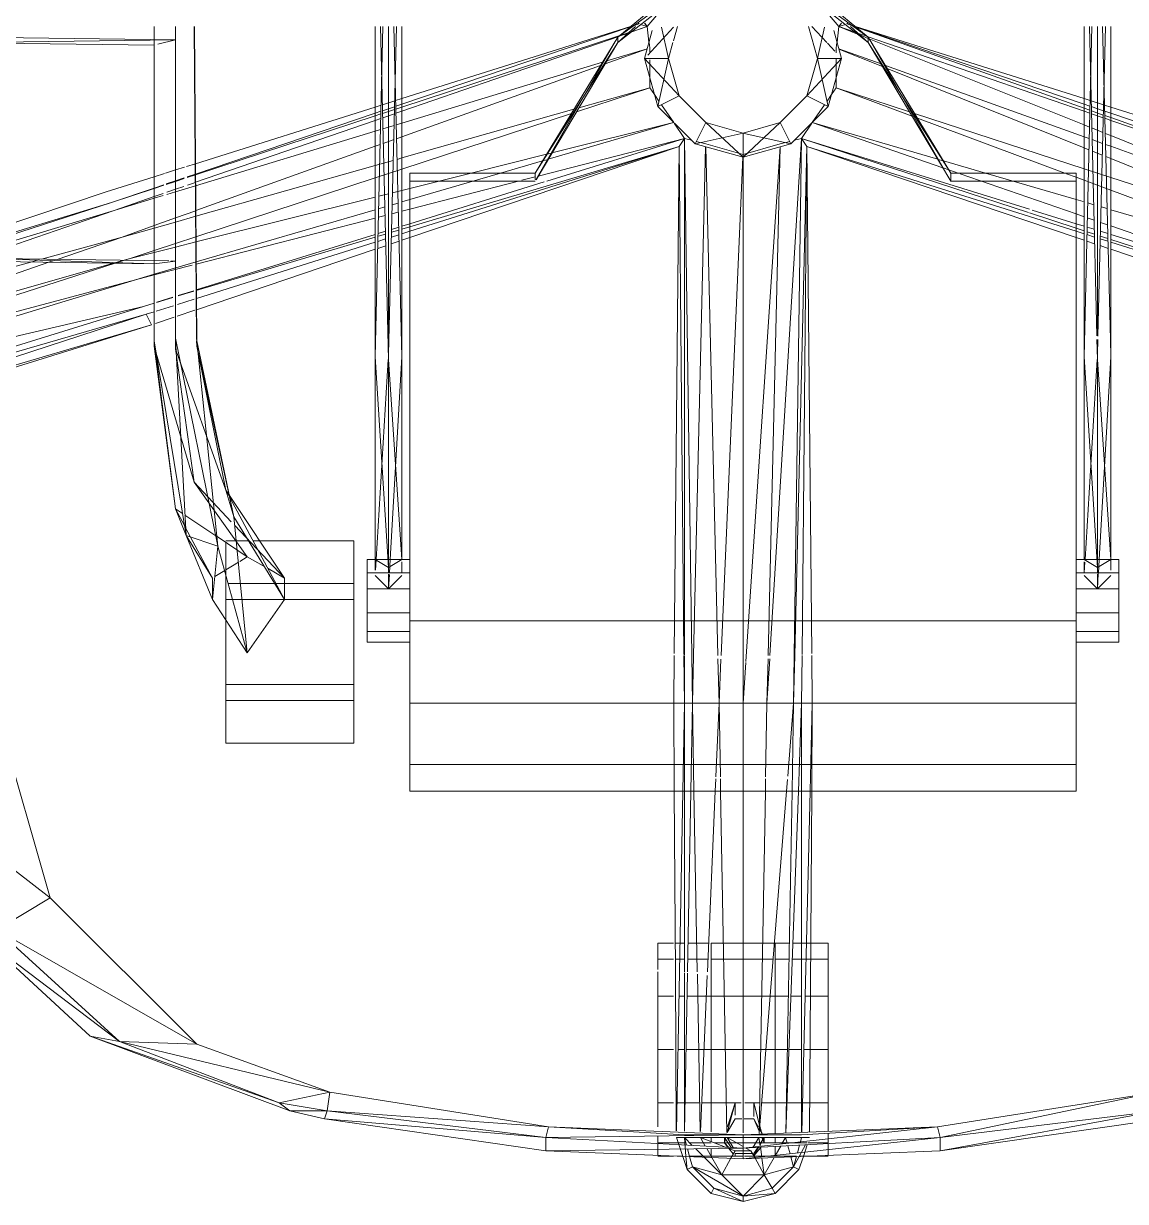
# Model space of a CAD drawing. Header units: millimetres. Extents: x -21051 to 202668, y -15646 to 13691.
# Drawn here: x -10255.4 to -9927.2, y -6716 to -6365 of the extents above; entities that cross this region are included whole.
import ezdxf

# ---------------------------------------------------------------- set-up
doc = ezdxf.new("R2010")
doc.units = ezdxf.units.MM
doc.layers.add('G-IMPT', color=8, linetype='Continuous', lineweight=5)
doc.layers.add('I-FURN', color=30, linetype='Continuous', lineweight=5)
doc.layers.get('0').off()
doc.layers.get('I-FURN').off()

# ---------------------------------------------------------------- blocks, each defined once
blk = doc.blocks.new('Aeron_Work_Chair_3485 - Aeron Work Chair_dwg-V4-00_Ground floor')
at = {"layer": 'G-IMPT'}
for p, q in [((60.63, 212.14), (68.32, 240.23)), ((60.7, 206.79), (72.11, 239.93)), ((60.96, 187.54), (75.89, 239.63)), ((60.96, 187), (77.89, 239.47)), ((65.88, 180.98), (81.46, 239.19)), ((42.86, 188.12), (58.23, 238.05)), ((79.37, 176.21), (97.1, 236.31)), ((79.37, 176.21), (97.93, 236.13)), ((42.86, 188.12), (56.97, 231.84)), ((45.24, 187.32), (58.95, 232.8)), ((60.33, 234.95), (61.12, 175.42)), ((65.88, 180.98), (81.6, 232.8)), ((73.82, 178.59), (86.51, 232.8)), ((73.82, 178.59), (90.48, 232.4)), ((76.2, 177.8), (91.88, 232.15)), ((76.2, 177.8), (93.74, 231.83)), ((250.03, 206.37), (228.6, 234.16)), ((45.24, 187.32), (60.37, 231.29)), ((-5.56, 169.07), (-6.35, 224.63)), ((-5.56, 169.07), (-4.89, 224.63)), ((-4.62, 224.63), (-3.97, 175.42)), ((39.69, 189.71), (52.14, 226.59)), ((60.3, 171.06), (59.53, 224.63)), ((59.53, 224.63), (61.12, 175.42)), ((291.31, 194.47), (262.73, 225.42)), ((292.89, 185.74), (262.73, 225.42)), ((197.64, 221.46), (250.03, 206.37)), ((250.03, 206.37), (197.64, 221.46)), ((259.56, 222.25), (250.03, 206.37)), ((292.89, 185.74), (259.56, 222.25)), ((293.69, 162.72), (259.56, 222.25)), ((60.01, 209.87), (60.63, 212.14)), ((53.18, 184.94), (59.76, 208.95)), ((53.18, 184.94), (59.82, 204.24)), ((60.16, 205.21), (60.7, 206.79)), ((293.69, 162.72), (250.03, 206.37)), ((293.69, 162.72), (250.03, 206.37)), ((291.31, 194.47), (313.53, 134.94)), ((311.15, 138.11), (291.31, 194.47)), ((292.89, 185.74), (291.31, 194.47)), ((35.19, 175.42), (39.69, 189.71)), ((42.86, 188.12), (38.57, 175.42)), ((38.69, 175.42), (42.86, 188.12)), ((45.24, 187.32), (41.14, 175.42)), ((41.63, 175.42), (45.24, 187.32)), ((59.53, 182.56), (60.75, 186.82)), ((59.53, 182.56), (60.76, 186.39)), ((53.18, 184.94), (49.77, 175.42)), ((50.49, 175.42), (53.18, 184.94)), ((57.19, 175.42), (59.53, 182.56)), ((59.53, 182.56), (57.75, 175.42)), ((307.97, 123.03), (292.89, 185.74)), ((311.15, 138.11), (292.89, 185.74)), ((292.89, 185.74), (293.69, 162.72)), ((64.26, 175.42), (65.88, 180.98)), ((65.88, 180.98), (64.45, 175.42)), ((72.83, 175.42), (73.82, 178.59)), ((73.82, 178.59), (72.87, 175.42)), ((75.45, 175.42), (76.2, 177.8)), ((76.2, 177.8), (79.37, 176.21)), ((-9.53, 175.42), (-5.65, 175.42)), ((-9.53, 175.42), (-5.65, 175.42)), ((-5.65, 175.42), (60.23, 175.42)), ((-5.56, 169.07), (-4.26, 174.26)), ((-5.48, 175.42), (60.23, 175.42)), ((-3.97, 175.42), (60.23, 175.42)), ((33.19, 169.07), (34.11, 171.99)), ((34.22, 172.34), (35.19, 175.42)), ((38.57, 175.42), (37.59, 172.55)), ((37.75, 172.55), (38.69, 175.42)), ((41.14, 175.42), (40.2, 172.7)), ((40.82, 172.74), (41.63, 175.42)), ((49.77, 175.42), (47.49, 169.07)), ((48.69, 169.07), (50.49, 175.42)), ((55.1, 169.07), (57.19, 175.42)), ((57.75, 175.42), (56.16, 169.07)), ((60.23, 175.42), (84.14, 175.42)), ((60.33, 169.07), (61.12, 175.42)), ((60.6, 162.9), (64.26, 175.42)), ((61.12, 175.42), (83.66, 175.42)), ((64.45, 175.42), (61.52, 164.04)), ((71.09, 169.8), (72.59, 174.63)), ((72.64, 174.64), (71.19, 169.79)), ((73.63, 169.64), (75.25, 174.79)), ((77.08, 169.44), (78.97, 175.02)), ((84.14, 175.42), (85.73, 175.42)), ((85.73, 175.42), (84.14, 175.42)), ((84.14, 175.42), (134.14, 169.07)), ((84.14, 175.42), (142.08, 165.89)), ((85.73, 175.42), (134.14, 169.07)), ((85.73, 175.42), (86.93, 175.06)), ((87.74, 174.83), (126.21, 163.51)), ((-9.53, 169.07), (-5.56, 169.07)), ((-9.53, 169.07), (83.34, 169.07)), ((-5.56, 169.07), (60.33, 169.07)), ((-5.56, 169.07), (60.33, 169.07)), ((32.31, 166.3), (33.19, 169.07)), ((36.42, 169.07), (35.53, 166.46)), ((35.76, 166.48), (36.61, 169.07)), ((37.34, 171.79), (36.42, 169.07)), ((36.61, 169.07), (37.5, 171.79)), ((37.88, 163.07), (39.7, 169.07)), ((38.95, 169.07), (38.09, 166.59)), ((39.83, 171.65), (38.95, 169.07)), ((39.7, 169.07), (40.47, 171.61)), ((47.49, 169.07), (45.32, 163.02)), ((46.98, 163), (48.69, 169.07)), ((53.1, 162.96), (55.1, 169.07)), ((56.16, 169.07), (54.63, 162.95)), ((60.33, 169.07), (60.31, 170.43)), ((60.33, 169.07), (83.34, 169.07)), ((74.99, 163.25), (76.79, 168.57)), ((83.34, 169.07), (83.66, 169.05)), ((83.34, 169.07), (145.26, 156.37)), ((83.66, 169.07), (86.52, 169.07)), ((83.66, 169.05), (142.08, 165.89)), ((86.52, 169.07), (126.21, 163.51)), ((87.08, 168.87), (128.59, 153.99)), ((134.14, 169.07), (142.08, 165.89)), ((134.14, 169.07), (139.14, 166.38)), ((135.54, 166.97), (134.14, 169.07)), ((31.31, 163.12), (32.14, 165.75)), ((35.23, 165.57), (34.4, 163.1)), ((34.65, 163.09), (35.46, 165.56)), ((37.69, 165.43), (36.88, 163.08)), ((69.16, 163.59), (70.61, 168.26)), ((70.73, 168.26), (69.34, 163.58)), ((71.68, 163.45), (73.24, 168.39)), ((142.19, 157), (136.04, 166.22)), ((139.81, 166.02), (154.78, 157.96)), ((142.08, 165.89), (161.13, 157.96)), ((154.78, 157.96), (142.08, 165.89)), ((145.26, 156.37), (142.08, 165.89)), ((-9.53, 163.42), (83.66, 162.73)), ((-9.53, 163.41), (84.14, 162.72)), ((14.43, 109.54), (31.31, 163.11)), ((34.39, 163.08), (16.27, 109.54)), ((17.06, 109.54), (34.64, 163.08)), ((36.87, 163.07), (18.41, 109.54)), ((21.64, 109.54), (37.88, 163.06)), ((45.31, 163), (26.14, 109.54)), ((31.85, 109.54), (46.97, 162.99)), ((35.56, 109.54), (53.09, 162.95)), ((54.62, 162.94), (41.28, 109.54)), ((45.02, 109.54), (60.6, 162.89)), ((61.23, 162.89), (47.5, 109.54)), ((52.39, 109.54), (68.93, 162.83)), ((69.11, 162.83), (53.2, 109.54)), ((54.7, 109.54), (71.48, 162.81)), ((56.81, 109.54), (74.83, 162.79)), ((84.14, 162.73), (85.73, 162.72)), ((84.14, 162.72), (136.52, 151.61)), ((84.14, 162.72), (145.26, 156.37)), ((85.73, 162.72), (128.59, 153.99)), ((85.73, 162.72), (136.52, 151.61)), ((126.21, 163.51), (148.43, 147.64)), ((137.98, 152.4), (126.21, 163.51)), ((307.97, 123.03), (293.69, 162.72)), ((293.69, 162.72), (307.97, 123.03)), ((145.26, 156.37), (161.13, 157.96)), ((154.78, 157.96), (161.13, 157.96)), ((177.01, 147.64), (161.13, 157.96)), ((148.43, 147.64), (142.41, 156.66)), ((177.01, 147.64), (145.26, 156.37)), ((152.57, 154.36), (154.36, 157.28)), ((128.59, 153.99), (130.12, 152.96)), ((136.52, 151.61), (128.59, 153.99)), ((130.13, 153.16), (128.59, 153.99)), ((130.18, 152.93), (154.78, 136.52)), ((161.13, 136.52), (130.74, 152.83)), ((177.01, 147.64), (136.52, 151.61)), ((136.52, 151.61), (161.13, 136.52)), ((154.78, 136.52), (139.08, 151.36)), ((143.67, 153.99), (143.67, 151.04)), ((144.2, 153.99), (152.34, 153.99)), ((152.26, 153.99), (144.2, 153.99)), ((150.06, 150.28), (151.15, 152.06)), ((151.15, 152.06), (152.34, 153.99)), ((153.92, 153.99), (152.26, 153.99)), ((152.34, 153.99), (156.37, 153.99)), ((161.13, 153.99), (154.78, 153.99)), ((156.37, 153.99), (167.24, 153.99)), ((156.37, 153.31), (156.37, 139.44)), ((161.13, 153.99), (167.24, 153.99)), ((161.13, 153.99), (161.13, 136.52)), ((167.24, 153.99), (186.53, 153.99)), ((167.25, 153.99), (191.29, 153.99)), ((186.53, 153.99), (203.99, 153.99)), ((186.53, 153.99), (186.53, 115.89)), ((191.29, 153.99), (203.99, 153.99)), ((191.29, 153.99), (191.29, 115.89)), ((203.99, 153.99), (203.99, 115.89)), ((143.67, 150.91), (143.67, 147.23)), ((148.43, 147.64), (149.82, 149.89)), ((151.15, 142.88), (148.43, 147.64)), ((177.01, 147.64), (161.13, 136.52)), ((143.67, 145.9), (143.67, 143.93)), ((143.67, 143.93), (143.67, 115.89)), ((154.78, 136.52), (151.97, 141.44)), ((156.37, 139.08), (156.37, 136.52)), ((307.97, 123.03), (311.15, 138.11)), ((313.53, 123.83), (311.15, 138.11)), ((311.15, 138.11), (313.53, 134.94)), ((161.13, 136.52), (154.78, 136.52)), ((156.37, 136.52), (156.37, 115.89)), ((161.13, 136.52), (161.13, 115.89)), ((315.91, 124.62), (313.53, 134.94)), ((313.53, 123.83), (313.53, 134.94)), ((313.53, 123.83), (307.97, 123.03)), ((318.29, 57.94), (307.97, 123.03)), ((307.97, 123.03), (318.29, 57.94)), ((315.91, 124.62), (313.53, 123.83)), ((313.53, 123.83), (321.47, 58.74)), ((313.53, 123.83), (318.29, 57.94)), ((315.91, 124.62), (325.44, 58.74)), ((315.91, 124.62), (321.47, 58.74)), ((143.67, 115.89), (156.37, 115.89)), ((143.67, 115.89), (161.13, 115.89)), ((156.37, 115.89), (186.53, 115.89)), ((161.13, 115.89), (191.29, 115.89)), ((186.53, 115.89), (203.99, 115.89)), ((203.99, 115.89), (191.29, 115.89)), ((88.9, 109.54), (-9.53, 109.54)), ((88.9, 109.54), (-9.53, 109.54)), ((-9.53, 107.27), (88.9, 109.54)), ((13.89, 107.81), (14.43, 109.54)), ((16.27, 109.54), (15.7, 107.85)), ((16.51, 107.87), (17.06, 109.54)), ((18.41, 109.54), (17.84, 107.9)), ((21.16, 107.98), (21.64, 109.54)), ((26.14, 109.54), (25.62, 108.08)), ((30.34, 104.17), (31.85, 109.54)), ((32.96, 101.6), (35.56, 109.54)), ((88.9, 109.54), (149.23, 109.54)), ((88.9, 109.54), (149.23, 109.54)), ((88.9, 109.54), (151.61, 105.57)), ((89.67, 105.66), (149.23, 109.25)), ((149.23, 111.92), (157.96, 111.92)), ((153.19, 111.92), (149.23, 111.92)), ((149.23, 106.94), (149.23, 111.92)), ((152.45, 109.54), (149.23, 109.54)), ((149.23, 109.54), (152.45, 109.54)), ((149.23, 109.54), (151.61, 105.57)), ((149.39, 109.26), (152.42, 109.44)), ((165.1, 111.92), (153.19, 111.92)), ((153.19, 99.22), (153.19, 111.92)), ((157.96, 105.57), (153.99, 109.54)), ((157.96, 111.92), (170.66, 111.92)), ((157.96, 99.22), (157.96, 111.92)), ((165.1, 111.92), (173.83, 111.92)), ((165.1, 99.22), (165.1, 111.92)), ((173.83, 111.92), (170.66, 111.92)), ((170.66, 99.22), (170.66, 111.92)), ((173.83, 99.22), (173.83, 111.92)), ((89.69, 105.57), (-9.53, 107.98)), ((88.11, 105.57), (-9.53, 105.57)), ((-9.53, 103.21), (88.11, 105.57)), ((89.69, 105.57), (-9.53, 105.57)), ((12.61, 103.75), (13.76, 107.41)), ((15.54, 107.37), (14.33, 103.79)), ((15.18, 103.81), (16.34, 107.35)), ((17.64, 107.32), (16.44, 103.84)), ((19.93, 103.92), (20.94, 107.24)), ((25.28, 107.13), (24.23, 104.21)), ((41, 108.43), (40.28, 105.57)), ((44.18, 106.67), (44.72, 108.52)), ((47.25, 108.58), (46.75, 106.61)), ((51.44, 106.5), (52.12, 108.69)), ((52.96, 108.71), (52.29, 106.48)), ((53.72, 106.44), (54.45, 108.74)), ((55.75, 106.39), (56.56, 108.79)), ((88.11, 105.57), (149.23, 105.57)), ((89.69, 105.57), (149.23, 101.6)), ((89.69, 105.57), (151.61, 105.57)), ((149.23, 105.72), (149.23, 106.94)), ((149.23, 104.21), (149.23, 105.57)), ((149.23, 101.6), (151.61, 105.57)), ((149.23, 105.57), (151.21, 105.57)), ((151.38, 105.19), (153.19, 105.3)), ((151.61, 105.57), (153.19, 105.57)), ((153.59, 105.57), (157.96, 105.57)), ((153.76, 105.33), (157.96, 105.57)), ((157.96, 105.57), (153.99, 101.6)), ((88.9, 101.6), (-9.53, 104.02)), ((11.93, 101.6), (12.53, 103.48)), ((14.21, 103.44), (13.59, 101.6)), ((14.45, 101.6), (15.05, 103.42)), ((16.29, 103.39), (15.67, 101.6)), ((19.23, 101.6), (19.74, 103.3)), ((23.87, 103.2), (23.3, 101.6)), ((29.61, 101.6), (30.02, 103.05)), ((39.99, 104.41), (39.29, 101.6)), ((43.03, 102.73), (43.54, 104.49)), ((46.22, 104.56), (45.73, 102.66)), ((50.22, 102.55), (50.88, 104.67)), ((51.76, 104.69), (51.11, 102.53)), ((52.48, 102.5), (53.18, 104.73)), ((54.41, 102.45), (55.2, 104.77)), ((88.9, 101.6), (149.23, 105.07)), ((149.23, 105.07), (151.09, 105.17)), ((149.23, 99.22), (149.23, 104.21)), ((88.9, 101.6), (-9.53, 101.6)), ((-9.53, 33.48), (11.93, 101.6)), ((88.9, 101.6), (-9.53, 101.6)), ((13.59, 101.6), (-9.43, 33.59)), ((-6.86, 36.69), (14.45, 101.6)), ((15.67, 101.6), (-6.63, 36.97)), ((1.09, 41.83), (19.23, 101.6)), ((23.3, 101.6), (2.08, 42.43)), ((15.12, 50.35), (29.61, 101.6)), ((16.39, 51.13), (32.96, 101.6)), ((26.19, 19.05), (53.32, 99.22)), ((50.12, 99.22), (26.19, 19.05)), ((26.19, 19.05), (51.45, 99.22)), ((34.13, 99.22), (36.51, 99.22)), ((34.13, 61.91), (34.13, 99.22)), ((36.51, 99.22), (34.13, 99.22)), ((38.7, 99.22), (34.13, 80.96)), ((34.13, 72.27), (42, 99.22)), ((36.51, 61.91), (36.51, 99.22)), ((36.51, 99.22), (149.23, 99.22)), ((36.51, 61.91), (36.51, 99.22)), ((167.48, 99.22), (36.51, 99.22)), ((44.85, 99.22), (36.51, 66.82)), ((36.76, 59.19), (49.19, 99.22)), ((39.29, 101.6), (38.7, 99.22)), ((42, 99.22), (42.7, 101.6)), ((45.46, 101.6), (44.85, 99.22)), ((49.19, 99.22), (49.92, 101.6)), ((50.84, 101.6), (50.12, 99.22)), ((51.45, 99.22), (52.2, 101.6)), ((53.32, 99.22), (54.13, 101.6)), ((88.9, 101.6), (149.23, 101.6)), ((88.9, 101.6), (149.23, 101.6)), ((149.23, 99.22), (167.48, 99.22)), ((157.96, 99.22), (149.23, 99.22)), ((153.19, 99.22), (149.23, 99.22)), ((153.19, 101.6), (149.97, 101.6)), ((149.97, 101.6), (153.19, 101.6)), ((153.19, 99.22), (165.1, 99.22)), ((157.96, 99.22), (170.66, 99.22)), ((165.1, 99.22), (173.83, 99.22)), ((167.48, 99.22), (173.83, 99.22)), ((192.09, 99.22), (167.48, 99.22)), ((167.48, -99.22), (167.48, 99.22)), ((167.48, -99.22), (167.48, 99.22)), ((173.83, 99.22), (170.66, 99.22)), ((173.83, 99.22), (192.09, 99.22)), ((210.34, 99.22), (192.09, 99.22)), ((192.09, 99.22), (210.34, 99.22)), ((192.09, -99.22), (192.09, 99.22)), ((192.09, -99.22), (192.09, 99.22)), ((218.28, 99.22), (210.34, 99.22)), ((218.28, 99.22), (210.34, 99.22)), ((210.34, -99.22), (210.34, 99.22)), ((210.34, -99.22), (210.34, 99.22)), ((218.28, -99.22), (218.28, 99.22)), ((34.13, 80.96), (28.52, 58.5)), ((30.45, 59.68), (34.13, 72.27)), ((36.26, 65.85), (35.25, 61.91)), ((34.13, 61.91), (-6.35, 37.31)), ((36.08, 61.66), (-6.35, 37.31)), ((34.13, 61.91), (-4.76, 37.31)), ((36.08, 61.65), (-4.76, 37.31)), ((36.08, 61.65), (-4.76, 37.31)), ((35.02, 61.02), (23.81, 17.46)), ((34.13, 61.91), (36.01, 61.91)), ((36.01, 61.91), (34.13, 61.91)), ((19.07, 20.7), (29.97, 58.01)), ((28.12, 56.91), (19.07, 20.7)), ((23.81, 17.46), (36.51, 58.38)), ((28.47, 58.33), (28.17, 57.12)), ((30.02, 58.18), (30.42, 59.56)), ((321.47, 58.74), (318.29, 57.94)), ((318.29, 57.94), (320.68, 0)), ((318.29, 57.94), (320.68, 17.46)), ((321.47, 58.74), (320.68, 0)), ((321.47, 58.74), (325.44, 58.74)), ((321.47, 58.74), (324.64, 0)), ((325.44, 58.74), (324.64, 0)), ((325.44, 58.74), (327.82, 0)), ((8.73, 27.78), (15.9, 49.62)), ((8.73, 27.78), (14.71, 48.91)), ((-2.94, 28.55), (0.7, 40.57)), ((1.6, 41.1), (-2.89, 28.56)), ((-6.35, 37.31), (-25.4, 14.29)), ((-4.76, 37.31), (-23.02, 14.29)), ((-4.76, 37.31), (-23.02, 14.29)), ((-6.35, 37.31), (-23.02, 14.29)), ((-4.76, 37.31), (-9.53, 31.99)), ((-7.75, 33.97), (-6.91, 36.53)), ((-6.66, 36.88), (-7.61, 34.13)), ((-6.35, 37.31), (-4.76, 37.31)), ((-4.76, 37.31), (-6.35, 37.31)), ((-9.77, 32.59), (-10.24, 31.2)), ((-10.24, 31.19), (-9.83, 32.49)), ((-7.86, 33.4), (-9.53, 28.58)), ((-9.53, 28.58), (-8, 33.23)), ((-9.53, 28.58), (-12.86, 25.8)), ((-10.32, 30.96), (-10.55, 31.13)), ((-10.32, 30.96), (-10.55, 31.12)), ((-10.32, 30.96), (-10.55, 31.12)), ((-9.53, 28.58), (-10.55, 29.3)), ((-9.53, 28.58), (-10.55, 29.23)), ((-9.53, 28.58), (-10.16, 30.49)), ((-4.93, 28), (-9.53, 28.58)), ((-1.05, 28.39), (-9.33, 20.7)), ((0, 29.37), (-8.4, 27.04)), ((0, 29.37), (14.29, 25.4)), ((0, 29.37), (0, 27.9)), ((0, 29.37), (11.11, 19.05)), ((0, 29.37), (0, 22.22)), ((-3.18, 27.78), (-4.76, 27.98)), ((-1.71, 27.78), (-3.18, 27.78)), ((0, 27.78), (0, 22.22)), ((5.71, 27.78), (0.39, 27.78)), ((14.29, 25.4), (1.38, 22.53)), ((8.73, 27.78), (5.71, 27.78)), ((8.73, 27.78), (10.75, 26.38)), ((10.75, 26.38), (12.69, 25.04)), ((14.29, 25.4), (11.11, 19.05)), ((14.29, 25.4), (11.11, 19.05)), ((14.29, 25.4), (18.99, 20.7)), ((268.29, 25.4), (263.52, 25.4)), ((263.52, 20.7), (263.52, 25.4)), ((263.52, 25.4), (268.29, 25.4)), ((268.29, 25.4), (271.44, 25.4)), ((268.29, 25.4), (271.44, 25.4)), ((268.29, 25.4), (268.29, 20.7)), ((268.29, 20.7), (268.29, 25.4)), ((272.1, 25.4), (279.4, 25.4)), ((272.1, 25.4), (279.4, 25.4)), ((279.4, 25.4), (295.27, 25.4)), ((279.4, 25.4), (295.27, 25.4)), ((279.4, 20.7), (279.4, 25.4)), ((279.4, 20.7), (279.4, 25.4)), ((295.27, 25.4), (311.15, 25.4)), ((295.27, 25.4), (311.15, 25.4)), ((295.27, 20.7), (295.27, 25.4)), ((295.27, 20.7), (295.27, 25.4)), ((311.15, 25.4), (318.29, 25.4)), ((311.15, 25.4), (318.29, 25.4)), ((311.15, 20.7), (311.15, 25.4)), ((311.15, 20.7), (311.15, 25.4)), ((321.02, 25.4), (323.06, 25.4)), ((321.02, 25.4), (323.06, 25.4)), ((323.06, 19.31), (323.06, 25.4)), ((323.06, 19.31), (323.06, 25.4)), ((326.79, 25.4), (323.27, 25.4)), ((326.79, 25.4), (323.27, 25.4)), ((327.02, 25.4), (327.02, 20.7)), ((0, 22.22), (-9.36, 24.31)), ((0, 22.22), (-4.76, 20.86)), ((0, 22.22), (-4.76, 20.86)), ((1.38, 22.53), (0, 22.22)), ((11.11, 19.05), (0, 22.22)), ((11.11, 19.05), (0, 22.22)), ((13.74, 24.31), (19.05, 20.64)), ((-5.33, 20.7), (-9.53, 19.5)), ((-5.33, 20.7), (-9.53, 19.5)), ((11.11, 19.05), (19.05, 11.11)), ((11.11, 19.05), (19.05, 11.11)), ((19.07, 20.7), (19.05, 20.64)), ((19.05, 20.64), (19.07, 20.7)), ((19.26, 20.43), (25.4, 14.29)), ((19.28, 20.49), (23.81, 17.46)), ((23.81, 17.46), (26.19, 19.05)), ((26.19, 19.05), (177.24, 20.5)), ((26.19, 19.05), (177.6, 17.6)), ((177.88, 20.5), (192.09, 20.64)), ((177.88, 17.6), (192.09, 17.46)), ((218.28, 20.48), (192.09, 20.64)), ((192.09, 17.46), (218.28, 17.94)), ((272.06, 20.15), (218.28, 20.48)), ((218.28, 17.94), (272.1, 18.94)), ((263.52, 17.46), (263.52, 20.2)), ((268.29, 20.17), (268.29, 17.46)), ((268.29, 17.46), (268.29, 20.17)), ((319.5, 19.86), (272.1, 20.15)), ((272.2, 18.94), (319.5, 19.81)), ((279.4, 17.46), (279.4, 19.07)), ((279.4, 17.46), (279.4, 19.07)), ((295.27, 17.46), (295.27, 19.36)), ((295.27, 17.46), (295.27, 19.36)), ((311.15, 17.46), (311.15, 19.65)), ((311.15, 17.46), (311.15, 19.65)), ((321.47, 19.84), (327.09, 17.97)), ((321.47, 17.46), (321.47, 19.84)), ((323.06, 17.33), (323.06, 19.31)), ((323.06, 17.33), (323.06, 19.31)), ((327.02, 19.58), (327.02, 17.99)), ((327.09, 17.97), (330.99, 16.67)), ((25.4, 14.29), (19.05, 11.11)), ((25.4, 14.29), (19.05, 11.11)), ((25.4, 14.29), (22.22, 0)), ((23.81, 17.46), (24.34, 15.35)), ((23.81, 17.46), (177.88, 15.28)), ((23.81, 17.46), (177.62, 17.46)), ((25.4, 14.29), (29.37, 0)), ((177.88, 14.74), (26.28, 11.13)), ((177.88, 17.46), (192.09, 17.46)), ((177.89, 15.28), (192.09, 15.08)), ((192.09, 15.08), (177.96, 14.74)), ((218.28, 17.46), (192.09, 17.46)), ((192.09, 15.08), (218.28, 15.56)), ((218.28, 14.6), (192.09, 15.08)), ((272.1, 17.46), (218.28, 17.46)), ((218.28, 15.56), (272.1, 16.55)), ((272.1, 13.61), (218.28, 14.6)), ((263.52, 10.21), (263.52, 16.4)), ((268.29, 16.48), (268.29, 10.42)), ((268.29, 10.42), (268.29, 16.48)), ((319.57, 17.46), (272.38, 17.46)), ((272.48, 16.56), (319.57, 17.43)), ((279.4, 9.53), (279.4, 16.69)), ((279.4, 9.53), (279.4, 16.69)), ((295.27, 9.53), (295.27, 16.98)), ((295.27, 9.53), (295.27, 16.98)), ((311.15, 12.89), (311.15, 17.27)), ((311.15, 12.89), (311.15, 17.27)), ((320.68, -17.46), (320.68, 17.46)), ((321.47, 12.7), (321.47, 17.46)), ((321.47, 17.46), (323.73, 16.84)), ((321.47, 17.46), (327.13, 16.99)), ((321.47, 17.46), (323.83, 15.1)), ((323.06, 9.53), (323.06, 15.87)), ((323.06, 9.53), (323.06, 15.87)), ((324.83, 14.1), (327.35, 11.58)), ((324.87, 16.54), (327.17, 15.91)), ((327.02, 15.95), (327.02, 9.53)), ((327.13, 16.99), (330.99, 16.67)), ((327.17, 15.91), (330.2, 15.08)), ((330.2, 15.08), (330.99, 16.67)), ((336.55, 8.73), (330.2, 15.08)), ((338.93, 0), (330.2, 15.08)), ((330.2, 15.08), (332.58, 6.35)), ((338.14, 9.53), (330.99, 16.67)), ((19.05, 11.11), (22.22, 0)), ((19.05, 11.11), (22.22, 0)), ((29.37, 0), (19.05, 11.11)), ((24.69, 13.93), (25.4, 11.11)), ((25.4, 11.11), (28.58, 0)), ((177.88, 7.48), (26.29, 11.09)), ((218.28, 8.27), (272.1, 10.58)), ((319.72, 12.73), (272.83, 13.6)), ((273.18, 10.63), (319.72, 12.63)), ((311.15, 9.53), (311.15, 12.26)), ((311.15, 9.53), (311.15, 12.26)), ((321.47, 4.76), (321.47, 12.7)), ((321.47, 12.7), (324.04, 11.23)), ((321.47, 12.7), (324.36, 5.17)), ((324.79, 10.8), (327.44, 9.29)), ((327.35, 11.58), (332.58, 6.35)), ((192.09, 7.14), (178.86, 7.46)), ((192.09, 7.14), (178.97, 6.57)), ((192.09, 7.14), (213.99, 8.08)), ((192.09, 7.14), (214.04, 6.74)), ((214.64, 8.11), (218.28, 8.27)), ((263.52, 9.53), (319.82, 9.53)), ((263.52, 9.53), (263.52, -9.38)), ((265.19, 9.53), (263.52, 9.53)), ((263.52, 9.53), (268.29, 9.53)), ((263.52, 9.53), (268.29, 9.53)), ((268.29, 9.53), (265.19, 9.53)), ((268.29, 9.53), (279.4, 9.53)), ((268.29, 9.53), (279.4, 9.53)), ((268.29, 9.53), (268.29, -9)), ((268.29, 9.53), (279.4, 9.53)), ((295.27, 9.53), (279.4, 9.53)), ((279.4, 9.53), (295.27, 9.53)), ((279.4, 9.53), (279.4, -9.53)), ((279.4, 9.53), (295.27, 9.53)), ((295.27, 9.53), (311.15, 9.53)), ((295.27, 9.53), (311.15, 9.53)), ((295.27, 9.53), (311.15, 9.53)), ((295.27, 9.53), (295.27, -9.53)), ((311.15, 9.53), (319.82, 9.53)), ((311.15, 9.53), (319.82, 9.53)), ((311.15, 9.53), (311.15, 0.57)), ((311.15, 9.53), (319.82, 9.53)), ((321.47, 9.53), (322.69, 9.53)), ((321.47, 9.53), (322.69, 9.53)), ((321.47, 9.53), (322.69, 9.53)), ((321.47, 9.53), (322.69, 9.53)), ((323.06, 8.57), (323.06, -9.53)), ((324.77, 9.53), (327.02, 9.53)), ((327.02, 9.53), (324.77, 9.53)), ((327.02, 9.53), (324.77, 9.53)), ((327.02, 9.53), (325.38, 9.53)), ((327.02, 9.53), (327.02, 0)), ((327.44, 9.29), (332.58, 6.35)), ((336.55, 8.73), (338.14, 9.53)), ((336.55, 8.73), (338.93, 0)), ((336.55, 8.73), (340.52, 0)), ((340.52, 0), (338.14, 9.53)), ((177.88, 6.52), (29.37, 0.03)), ((214.58, 6.73), (218.28, 6.66)), ((218.28, 6.66), (319.97, 4.79)), ((319.97, 4.73), (311.15, 2.38)), ((318.29, 4.58), (311.15, 2.38)), ((319.98, 4.7), (315.91, 2.38)), ((321.47, 5.56), (324.45, 3.57)), ((323.06, 5.56), (321.47, 5.13)), ((323.06, 5.56), (321.47, 5.56)), ((321.47, 4.76), (321.47, -4.76)), ((321.47, 4.76), (321.47, 0)), ((321.47, 4.76), (324.11, 0)), ((321.47, 4.76), (324.48, 2.95)), ((323.06, 5.56), (324.4, 4.48)), ((323.06, 5.56), (324.42, 4.2)), ((324.7, 4.29), (325.44, 2.38)), ((324.73, 4.22), (326.37, 2.9)), ((327.67, 3.62), (325.44, 2.38)), ((332.58, 6.35), (327.67, 3.62)), ((338.93, 0), (332.58, 6.35)), ((332.58, 6.35), (332.58, -6.35)), ((19.05, -11.11), (22.22, 0)), ((19.05, -11.11), (22.22, 0)), ((19.05, -11.11), (29.37, 0)), ((28.58, 0), (22.22, 0)), ((29.37, 0), (22.22, 0)), ((22.5, -1.26), (22.22, 0)), ((28.58, 0), (25.4, -11.11)), ((25.4, -14.29), (29.37, 0)), ((192.09, 0), (29.37, 0)), ((192.09, 0), (179.89, -0.81)), ((192.09, 0), (218.28, 0)), ((218.28, 0), (320.12, 0)), ((311.15, 2.38), (311.15, 0.57)), ((311.15, 2.38), (314.85, 2.38)), ((315.91, 2.38), (315.91, 0.31)), ((320.68, 0), (318.29, -57.94)), ((324.64, 0), (318.29, -57.94)), ((324.64, 0), (320.68, 0)), ((321.47, -4.76), (321.47, 0)), ((324.64, 0), (321.47, -58.74)), ((321.47, -58.74), (327.82, 0)), ((324.64, 0), (327.82, 0)), ((325.44, -2.38), (325.44, 2.38)), ((325.44, -58.74), (327.82, 0)), ((326.23, 2.38), (326.23, -2.82)), ((326.23, 2.38), (327.02, 2.38)), ((327.02, 2.38), (327.02, 0)), ((338.93, 0), (332.58, -6.35)), ((338.93, 0), (336.55, -8.73)), ((340.52, 0), (338.14, -9.53)), ((338.93, 0), (338.14, -9.53)), ((338.93, 0), (340.52, 0)), ((25.4, -14.29), (22.5, -1.26)), ((179.68, -0.83), (26.3, -11.05)), ((311.15, -0.57), (311.15, -3.18)), ((311.15, -0.57), (311.15, -4.95)), ((317.38, -4.84), (311.15, -3.18)), ((315.17, -3.18), (311.15, -3.18)), ((315.91, -0.31), (315.91, -3.18)), ((319.56, -4.8), (315.91, -3.18)), ((318.29, -4.54), (315.91, -3.18)), ((321.47, -4.76), (324.31, -3.06)), ((326.95, -3.22), (324.39, -4.68)), ((326.23, -3.18), (324.41, -4.39)), ((326.96, -3.23), (324.5, -5.2)), ((324.6, -0.87), (325.44, -2.38)), ((327.44, -3.49), (325.44, -2.38)), ((327.02, -3.18), (326.23, -3.18)), ((327.02, -0.44), (327.02, -9.53)), ((327.02, -0.44), (327.02, -3.18)), ((332.58, -6.35), (327.44, -3.49)), ((214.04, -6.74), (192.09, -7.14)), ((218.28, -6.66), (214.58, -6.73)), ((320.27, -4.78), (218.28, -6.66)), ((218.28, -12.99), (320.28, -4.86)), ((311.15, -5.59), (311.15, -9.53)), ((320.3, -5.62), (318.29, -5.08)), ((320.3, -5.68), (319.03, -4.96)), ((321.47, -12.7), (321.47, -4.76)), ((321.47, -4.76), (324.08, -5.14)), ((323.43, -5.04), (321.47, -6.35)), ((323.69, -5.08), (321.47, -6.35)), ((323.06, -6.35), (321.47, -5.64)), ((323.06, -6.35), (321.47, -5.93)), ((321.47, -6.35), (323.06, -6.35)), ((324.36, -5.18), (327.22, -5.58)), ((327.44, -9.29), (332.58, -6.35)), ((327.59, -5.64), (332.58, -6.35)), ((330.2, -15.08), (332.58, -6.35)), ((336.55, -8.73), (332.58, -6.35)), ((177.88, -8.01), (23.81, -17.46)), ((177.88, -7.48), (26.29, -11.09)), ((192.09, -7.14), (178.8, -7.96)), ((192.09, -7.14), (178.86, -7.46)), ((263.52, -9.53), (320.28, -9.53)), ((263.52, -13.77), (263.52, -9.53)), ((265.19, -9.53), (263.52, -9.53)), ((263.52, -9.53), (268.29, -9.53)), ((263.52, -9.53), (268.29, -9.53)), ((268.29, -9.53), (265.19, -9.53)), ((268.29, -9.53), (279.4, -9.53)), ((268.29, -9.53), (279.4, -9.53)), ((268.29, -9.53), (268.29, -13.68)), ((268.29, -9.53), (279.4, -9.53)), ((268.29, -13.68), (268.29, -9.53)), ((279.4, -9.53), (295.27, -9.53)), ((279.4, -9.53), (295.27, -9.53)), ((279.4, -13.47), (279.4, -9.53)), ((279.4, -9.53), (295.27, -9.53)), ((279.4, -13.47), (279.4, -9.53)), ((295.27, -13.18), (295.27, -9.53)), ((295.27, -13.18), (295.27, -9.53)), ((295.27, -9.53), (311.15, -9.53)), ((295.27, -9.53), (311.15, -9.53)), ((295.27, -9.53), (311.15, -9.53)), ((311.15, -9.53), (320.28, -9.53)), ((311.15, -9.53), (320.28, -9.53)), ((311.15, -12.89), (311.15, -9.53)), ((311.15, -9.53), (320.28, -9.53)), ((311.15, -12.89), (311.15, -9.53)), ((321.47, -9.53), (323.06, -9.53)), ((321.47, -9.53), (323.06, -9.53)), ((321.47, -9.53), (323.06, -9.53)), ((321.47, -9.53), (323.06, -9.53)), ((323.06, -18.98), (323.06, -9.53)), ((323.06, -18.98), (323.06, -9.53)), ((324.04, -11.23), (326.77, -9.67)), ((325.38, -9.53), (324.13, -9.53)), ((324.13, -9.53), (326.79, -9.53)), ((326.79, -9.53), (324.13, -9.53)), ((326.79, -9.53), (324.13, -9.53)), ((326.79, -9.53), (325.38, -9.53)), ((327.02, -9.53), (327.02, -15.95)), ((336.55, -8.73), (330.2, -15.08)), ((330.99, -16.67), (338.14, -9.53)), ((336.55, -8.73), (338.14, -9.53)), ((11.11, -19.05), (19.05, -11.11)), ((19.05, -11.11), (11.11, -19.05)), ((25.4, -14.29), (19.05, -11.11)), ((25.4, -14.29), (19.05, -11.11)), ((24.69, -13.93), (25.4, -11.11)), ((192.09, -15.08), (213.78, -13.35)), ((214.84, -13.27), (218.28, -12.99)), ((320.15, -12.72), (218.28, -14.6)), ((320.15, -12.75), (218.28, -16.5)), ((295.27, -17.46), (295.27, -13.66)), ((295.27, -17.46), (295.27, -13.66)), ((311.15, -17.46), (311.15, -13.08)), ((311.15, -17.46), (311.15, -13.08)), ((321.47, -12.7), (323.37, -11.61)), ((321.47, -12.7), (321.47, -17.46)), ((321.47, -12.7), (323.2, -13.17)), ((323.92, -13.37), (326.3, -14.02)), ((-6.35, -37.31), (-25.4, -14.29)), ((-4.76, -37.31), (-23.02, -14.29)), ((-6.35, -37.31), (-23.02, -14.29)), ((-4.76, -37.31), (-23.02, -14.29)), ((14.29, -25.4), (25.4, -14.29)), ((19.28, -20.49), (23.81, -17.46)), ((177.88, -15.28), (23.81, -17.46)), ((23.81, -17.46), (24.34, -15.35)), ((44.88, -85.35), (23.81, -17.46)), ((23.81, -17.46), (45.89, -85.02)), ((23.81, -17.46), (26.19, -19.05)), ((177.87, -15.42), (26.19, -19.05)), ((192.09, -15.08), (177.88, -15.42)), ((192.09, -17.46), (177.88, -17.6)), ((192.09, -15.08), (177.89, -15.28)), ((218.28, -14.6), (192.09, -15.08)), ((218.28, -16.5), (192.09, -17.46)), ((192.09, -17.46), (192.09, -20.64)), ((192.09, -17.46), (218.28, -17.46)), ((218.28, -17.46), (319.96, -17.46)), ((319.96, -17.5), (218.28, -19.99)), ((263.52, -20.2), (263.52, -14.83)), ((268.29, -14.66), (268.29, -20.17)), ((268.29, -20.17), (268.29, -14.66)), ((279.4, -17.46), (279.4, -14.25)), ((279.4, -17.46), (279.4, -14.25)), ((318.29, -57.94), (320.68, -17.46)), ((321.47, -17.46), (322.77, -17.11)), ((321.47, -17.46), (321.47, -19.84)), ((323.63, -18.66), (327.14, -16.75)), ((323.73, -16.84), (326.07, -16.21)), ((327.02, -16.81), (327.02, -17.99)), ((327.09, -17.97), (330.99, -16.67)), ((327.14, -16.75), (330.2, -15.08)), ((327.17, -15.91), (330.2, -15.08)), ((327.24, -14.27), (330.2, -15.08)), ((330.2, -15.08), (330.99, -16.67)), ((0, -22.22), (-9.53, -19.5)), ((0, -22.22), (-9.53, -19.5)), ((-4.76, -24.95), (-9.53, -20.52)), ((0, -22.22), (11.11, -19.05)), ((11.11, -19.05), (0, -22.22)), ((0, -29.37), (11.11, -19.05)), ((14.29, -25.4), (11.11, -19.05)), ((14.29, -25.4), (11.11, -19.05)), ((13.74, -24.31), (19.05, -20.64)), ((29.97, -58.01), (19.05, -20.64)), ((19.05, -20.64), (32.54, -59.54)), ((177.6, -17.6), (26.19, -19.05)), ((177.24, -20.5), (26.19, -19.05)), ((26.19, -19.05), (53.32, -99.22)), ((51.45, -99.22), (26.19, -19.05)), ((192.09, -20.64), (177.88, -20.5)), ((218.28, -19.99), (192.09, -20.64)), ((192.09, -20.64), (218.28, -20.48)), ((218.28, -20.48), (319.86, -19.85)), ((263.52, -25.4), (263.52, -20.2)), ((268.29, -20.17), (268.29, -25.4)), ((268.29, -25.4), (268.29, -20.17)), ((279.4, -20.1), (279.4, -18.49)), ((279.4, -20.1), (279.4, -18.49)), ((279.4, -25.4), (279.4, -20.1)), ((279.4, -25.4), (279.4, -20.1)), ((295.27, -20), (295.27, -18.11)), ((295.27, -20), (295.27, -18.11)), ((295.27, -25.4), (295.27, -20)), ((295.27, -25.4), (295.27, -20)), ((311.15, -19.91), (311.15, -17.72)), ((311.15, -19.91), (311.15, -17.72)), ((311.15, -25.4), (311.15, -19.91)), ((311.15, -25.4), (311.15, -19.91)), ((323.06, -25.4), (323.06, -19.31)), ((323.06, -25.4), (323.06, -19.31)), ((323.61, -19.13), (327.09, -17.97)), ((327.02, -17.99), (327.02, -19.58)), ((327.02, -19.58), (327.02, -25.4)), ((-9.36, -24.31), (0, -22.22)), ((0, -27.78), (0, -22.22)), ((14.29, -25.4), (0, -22.22)), ((0, -29.37), (0, -22.22)), ((-9.53, -28.57), (-12.86, -25.8)), ((-4.93, -28), (-9.53, -28.57)), ((0, -29.37), (-8.4, -27.04)), ((-3.18, -27.78), (-4.76, -27.98)), ((-2.18, -27.34), (-4.56, -25.14)), ((-1.71, -27.78), (-3.18, -27.78)), ((14.29, -25.4), (0, -29.37)), ((5.71, -27.78), (0, -27.78)), ((0, -29.37), (0, -27.79)), ((8.73, -27.78), (5.71, -27.78)), ((8.73, -27.78), (10.75, -26.38)), ((15.85, -49.6), (8.73, -27.78)), ((8.73, -27.78), (17.16, -50.38)), ((10.75, -26.38), (12.69, -25.04)), ((268.29, -25.4), (263.52, -25.4)), ((263.52, -25.4), (268.29, -25.4)), ((268.29, -25.4), (279.4, -25.4)), ((268.29, -25.4), (279.4, -25.4)), ((279.4, -25.4), (295.27, -25.4)), ((279.4, -25.4), (295.27, -25.4)), ((295.27, -25.4), (311.15, -25.4)), ((295.27, -25.4), (311.15, -25.4)), ((311.15, -25.4), (319.63, -25.4)), ((311.15, -25.4), (319.63, -25.4)), ((320.21, -25.4), (323.06, -25.4)), ((320.21, -25.4), (323.06, -25.4)), ((326.79, -25.4), (323.27, -25.4)), ((326.79, -25.4), (323.27, -25.4)), ((-9.53, -28.57), (-10.55, -29.3)), ((-9.53, -28.57), (-10.55, -29.32)), ((-10.32, -30.96), (-10.55, -31.13)), ((-10.32, -30.96), (-10.55, -31.12)), ((-10.24, -31.19), (-9.83, -32.49)), ((-10.24, -31.2), (-9.77, -32.59)), ((-9.71, -32.66), (-10.23, -31.21)), ((-9.53, -28.57), (-10.16, -30.49)), ((-7.31, -34.09), (-9.53, -28.57)), ((-9.53, -28.57), (-7.86, -33.4)), ((-2.89, -28.56), (1.6, -41.1)), ((2.38, -41.56), (-2.85, -28.58)), ((-4.76, -37.31), (-9.53, -31.99)), ((-9.53, -33.48), (11.93, -101.6)), ((-9.43, -33.59), (13.59, -101.6)), ((14.78, -101.6), (-9.35, -33.68)), ((-7.61, -34.13), (-6.66, -36.88)), ((-6.02, -37.31), (-7.04, -34.76)), ((-6.63, -36.97), (15.67, -101.6)), ((34.13, -61.91), (-6.35, -37.31)), ((-6.35, -37.31), (-4.76, -37.31)), ((-6.35, -37.31), (36.51, -61.91)), ((-4.76, -37.31), (-6.35, -37.31)), ((19.76, -101.6), (-5.92, -37.57)), ((36.51, -61.91), (-4.76, -37.31)), ((36.51, -61.91), (-4.76, -37.31)), ((-4.76, -37.31), (34.13, -61.91)), ((2.08, -42.43), (23.3, -101.6)), ((26.58, -101.6), (2.94, -42.95)), ((32.84, -101.6), (16.35, -51.1)), ((17.75, -51.95), (34.13, -95.87)), ((30.42, -59.56), (30.02, -58.18)), ((32.58, -59.65), (33.15, -61.29)), ((307.97, -123.03), (318.29, -57.94)), ((307.97, -123.03), (318.29, -57.94)), ((307.97, -123.03), (321.47, -58.74)), ((313.53, -123.82), (321.47, -58.74)), ((313.53, -123.82), (325.44, -58.74)), ((325.44, -58.74), (315.91, -124.62)), ((318.29, -57.94), (321.47, -58.74)), ((321.47, -58.74), (325.44, -58.74)), ((34.13, -72.27), (30.45, -59.68)), ((33.16, -61.32), (34.13, -64.13)), ((34.13, -61.91), (34.13, -99.22)), ((34.13, -61.91), (36.51, -61.91)), ((36.51, -61.91), (34.13, -61.91)), ((36.51, -61.91), (36.51, -99.22)), ((36.51, -61.91), (36.51, -99.22)), ((34.3, -64.63), (46.3, -99.22)), ((42, -99.22), (34.13, -72.27)), ((49.19, -99.22), (45.13, -86.16)), ((45.99, -85.35), (50.52, -99.22)), ((34.31, -96.36), (35.38, -99.22)), ((88.9, -101.6), (-9.53, -101.6)), ((88.9, -101.6), (-9.53, -101.6)), ((88.9, -101.6), (-9.53, -103.87)), ((11.93, -101.6), (12.49, -103.36)), ((13.59, -101.6), (14.17, -103.32)), ((15.38, -103.29), (14.78, -101.6)), ((15.67, -101.6), (16.25, -103.27)), ((20.39, -103.18), (19.76, -101.6)), ((23.3, -101.6), (23.83, -103.1)), ((27.15, -103.02), (26.58, -101.6)), ((35.43, -109.54), (32.84, -101.6)), ((36.51, -99.22), (34.13, -99.22)), ((36.51, -99.22), (34.13, -99.22)), ((35.38, -99.22), (36.27, -101.6)), ((36.27, -101.6), (39.23, -109.54)), ((149.23, -99.22), (36.51, -99.22)), ((167.48, -99.22), (36.51, -99.22)), ((42.62, -101.32), (42, -99.22)), ((46.3, -99.22), (47.12, -101.6)), ((49.92, -101.6), (49.19, -99.22)), ((50.52, -99.22), (51.3, -101.6)), ((52.2, -101.6), (51.45, -99.22)), ((53.32, -99.22), (54.13, -101.6)), ((88.9, -101.6), (149.23, -101.6)), ((88.9, -101.6), (149.23, -101.6)), ((88.9, -101.6), (151.61, -105.57)), ((167.48, -99.22), (149.23, -99.22)), ((149.23, -99.22), (157.96, -99.22)), ((153.19, -99.22), (149.23, -99.22)), ((149.23, -99.22), (149.23, -103.91)), ((151.61, -105.57), (149.23, -101.6)), ((153.19, -101.6), (149.97, -101.6)), ((149.97, -101.6), (153.19, -101.6)), ((150.04, -101.84), (153.19, -101.65)), ((165.1, -99.22), (153.19, -99.22)), ((153.19, -99.22), (153.19, -111.92)), ((153.99, -101.6), (157.96, -105.57)), ((157.96, -99.22), (170.66, -99.22)), ((157.96, -99.22), (157.96, -111.92)), ((165.1, -99.22), (173.83, -99.22)), ((165.1, -99.22), (165.1, -111.92)), ((173.83, -99.22), (167.48, -99.22)), ((167.48, -99.22), (192.09, -99.22)), ((173.83, -99.22), (170.66, -99.22)), ((170.66, -99.22), (170.66, -111.92)), ((192.09, -99.22), (173.83, -99.22)), ((173.83, -99.22), (173.83, -111.92)), ((210.34, -99.22), (192.09, -99.22)), ((192.09, -99.22), (210.34, -99.22)), ((218.28, -99.22), (210.34, -99.22)), ((210.34, -99.22), (218.28, -99.22)), ((-9.53, -103.16), (82.6, -105.4)), ((12.59, -103.7), (13.75, -107.36)), ((14.31, -103.74), (15.52, -107.32)), ((16.81, -107.29), (15.55, -103.77)), ((16.42, -103.79), (17.63, -107.27)), ((21.99, -107.17), (20.68, -103.89)), ((24.15, -103.98), (25.26, -107.09)), ((28.76, -107), (27.57, -104.06)), ((43.53, -104.45), (43.01, -102.66)), ((47.45, -102.55), (48.15, -104.56)), ((50.86, -104.63), (50.2, -102.49)), ((51.58, -102.46), (52.3, -104.66)), ((53.17, -104.68), (52.46, -102.44)), ((54.4, -102.4), (55.19, -104.73)), ((89.67, -105.47), (149.23, -101.89)), ((149.23, -103.91), (149.23, -105.42)), ((82.64, -105.57), (-9.53, -105.57)), ((82.64, -105.57), (-9.53, -105.57)), ((82.68, -105.7), (-9.53, -107.93)), ((-9.53, -107.11), (83.66, -109.41)), ((13.85, -107.69), (14.43, -109.54)), ((15.66, -107.73), (16.27, -109.54)), ((17.6, -109.54), (16.97, -107.77)), ((17.8, -107.79), (18.41, -109.54)), ((22.94, -109.54), (22.28, -107.9)), ((25.58, -107.98), (26.14, -109.54)), ((29.78, -109.54), (29.18, -108.07)), ((44.7, -108.45), (44.17, -106.63)), ((48.83, -106.52), (49.54, -108.57)), ((52.11, -108.63), (51.43, -106.45)), ((52.88, -106.42), (53.61, -108.67)), ((54.43, -108.69), (53.71, -106.4)), ((55.73, -106.35), (56.54, -108.74)), ((83.66, -105.42), (89.69, -105.57)), ((88.11, -105.57), (83.66, -105.57)), ((88.11, -105.57), (83.66, -105.68)), ((89.69, -105.57), (83.66, -105.57)), ((88.11, -105.57), (149.23, -105.57)), ((88.9, -109.54), (149.23, -106.07)), ((89.69, -105.57), (149.23, -109.54)), ((89.69, -105.57), (151.61, -105.57)), ((149.23, -105.57), (149.23, -106.92)), ((149.23, -109.54), (151.61, -105.57)), ((149.23, -105.57), (151.21, -105.57)), ((149.23, -106.07), (151.33, -105.95)), ((149.23, -106.92), (149.23, -111.92)), ((151.38, -105.95), (153.19, -105.84)), ((151.61, -105.57), (153.19, -105.57)), ((153.41, -105.83), (157.96, -105.57)), ((153.59, -105.57), (157.96, -105.57)), ((157.96, -105.57), (153.99, -109.54)), ((83.66, -109.54), (-9.53, -109.54)), ((83.66, -109.54), (-9.53, -109.54)), ((14.43, -109.54), (31.31, -163.11)), ((16.27, -109.54), (34.39, -163.08)), ((36.62, -163.07), (17.6, -109.54)), ((18.41, -109.54), (36.87, -163.07)), ((44.39, -163.01), (22.94, -109.54)), ((26.14, -109.54), (45.31, -163)), ((51.31, -162.96), (29.78, -109.54)), ((52.87, -162.95), (35.43, -109.54)), ((39.23, -109.54), (59.14, -162.9)), ((60.6, -162.89), (45.02, -109.54)), ((49.87, -109.54), (68.35, -162.83)), ((68.93, -162.83), (52.39, -109.54)), ((53.9, -109.54), (71.3, -162.81)), ((71.48, -162.81), (54.7, -109.54)), ((56.81, -109.54), (74.83, -162.79)), ((83.71, -109.41), (88.9, -109.54)), ((88.9, -109.54), (83.75, -109.54)), ((88.9, -109.54), (83.75, -109.54)), ((88.9, -109.54), (149.23, -109.54)), ((88.9, -109.54), (149.23, -109.54)), ((152.45, -109.54), (149.23, -109.54)), ((149.23, -109.54), (152.45, -109.54)), ((149.23, -111.92), (157.96, -111.92)), ((153.19, -111.92), (149.23, -111.92)), ((165.1, -111.92), (153.19, -111.92)), ((157.96, -111.92), (170.66, -111.92)), ((165.1, -111.92), (173.83, -111.92)), ((173.83, -111.92), (170.66, -111.92))]:
    blk.add_line(p, q, dxfattribs=at)
blk = doc.blocks.new('Aeron_Work_Chair_3485 - Aeron_Work_Chair_3485-V5-00_Ground floor')
at = {"extrusion": (0, 0, -1), "zscale": -1, "rotation": 180}
blk.add_blockref('Aeron_Work_Chair_3485 - Aeron Work Chair_dwg-V4-00_Ground floor', (5.18, -12.1), dxfattribs=at)

msp = doc.modelspace()

# ---------------------------------------------------------------- block references
at = {"layer": 'I-FURN', "color": 254, "rotation": 269.9999999999999}
msp.add_blockref('Aeron_Work_Chair_3485 - Aeron_Work_Chair_3485-V5-00_Ground floor', (-10029.01, -6380.62), dxfattribs=at)

doc.saveas('drawing.dxf')
